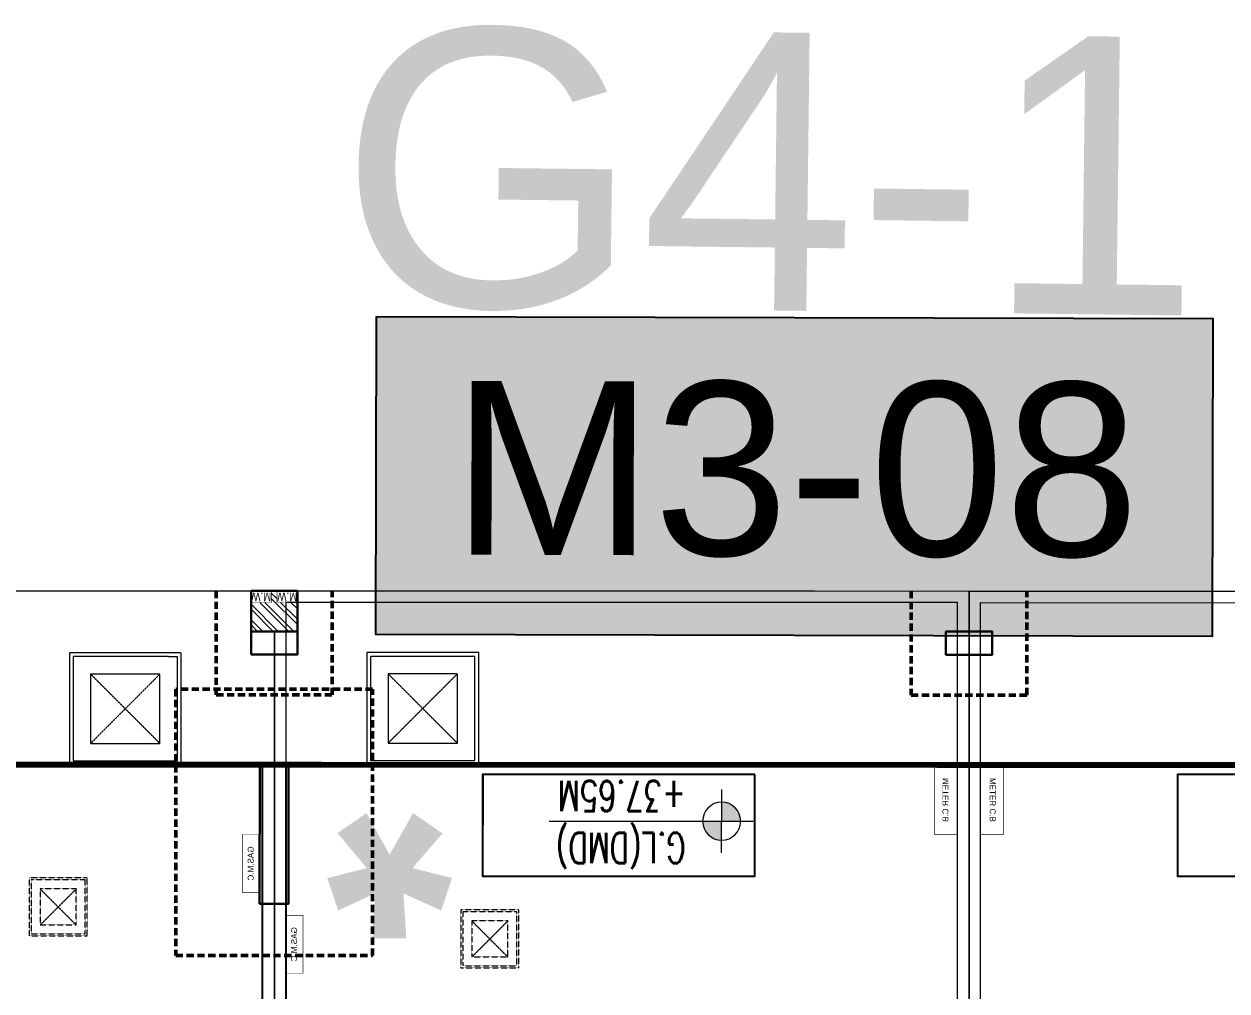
# Model space of a CAD drawing. Header units: centimetres. Extents: x -6122352 to 4157695, y -1694241 to 1947892.
# Drawn here: x 36450 to 46837, y -154207 to -145862 of the extents above; entities that cross this region are included whole.
import ezdxf
from ezdxf.enums import TextEntityAlignment as Align
from ezdxf.xclip import XClip

# ---------------------------------------------------------------- set-up
doc = ezdxf.new("R2010")
doc.units = ezdxf.units.CM
doc.header["$MEASUREMENT"] = 0
doc.header["$XCLIPFRAME"] = 2
for name, pattern in [('23585-XR-AR-END-SETTING OUT PLAN$0$HIDDEN', [0.375, 0.25, -0.125]), ('DASHED2', [0.375, 0.25, -0.125]), ('XR-AR-END-SETTING OUT PLAN$0$23261-XR-AR-SI-GF$0$HIDDEN', [0.375, 0.25, -0.125])]:
    doc.linetypes.add(name, pattern=pattern)
doc.layers.add('08-Compound Wall-4', color=7, linetype='Continuous', lineweight=25, true_color=0xff4405)
doc.layers.add('23585-XR-AR-DAMAC PLOT LIMITS$0$1-End units', color=7, linetype='Continuous', lineweight=5, true_color=0xf8991e)
for name, color, linetype in [('23585-XR-AR-BOUNDARY WALLS AND SETBACKS$0$setback', 7, 'XR-AR-END-SETTING OUT PLAN$0$23261-XR-AR-SI-GF$0$HIDDEN'), ('23585-XR-AR-END-ANNO-GF$0$XR-END-GROUND FLOOR PLAN$0$XR-MIDDLE-GROUND FLOOR PLAN$0$-LPG-CABINET', 6, 'Continuous'), ('23585-XR-AR-MID-ANNO-GF$0$945-4P-1-101-GROUND FLOOR PLAN$0$XR-MIDDLE-GROUND FLOOR PLAN$0$XR-MIDDLE-GROUND FLOOR PLAN$0$-LPG-CABINET', 6, 'Continuous'), ('@MI-MEP', 7, 'Continuous'), ('@MI-REF LAYER', 7, 'Continuous'), ('B_TH_2', 7, 'Continuous'), ('XR-AR-MID-SETTING OUT FOR MASTER$0$23585-XR-AR-MID-GROUND FLOOR$0$GS-HATCH-FLOOR TILE', 251, 'Continuous'), ('XREF1$0$S-LEVELS', 2, 'Continuous'), ('XREF1$0$S-TEXT-1', 3, 'Continuous'), ('XREF1$0$TYPICAL NEW PROFILE', 3, 'Continuous')]:
    doc.layers.add(name, color=color, linetype=linetype)
for name, color, linetype, lineweight in [('23585-XR-AR-DAMAC PLOT LIMITS$0$1-Mid units', 41, 'Continuous', 5), ('23585-XR-AR-END-ANNO-GF$0$XR-END-GROUND FLOOR PLAN$0$XR-MIDDLE-GROUND FLOOR PLAN$0$S-ANNO-TXT', 3, 'Continuous', 25), ('23585-XR-AR-END-SETTING OUT PLAN$0$A-FLOR-UNDR', 8, '23585-XR-AR-END-SETTING OUT PLAN$0$HIDDEN', 5), ('23585-XR-AR-MID-ANNO-GF$0$945-4P-1-101-GROUND FLOOR PLAN$0$XR-MIDDLE-GROUND FLOOR PLAN$0$XR-MIDDLE-GROUND FLOOR PLAN$0$-DR-RW', 6, 'Continuous', 5), ('23585-XR-AR-MID-ANNO-GF$0$945-4P-1-101-GROUND FLOOR PLAN$0$XR-MIDDLE-GROUND FLOOR PLAN$0$XR-MIDDLE-GROUND FLOOR PLAN$0$S-ANNO-TXT', 3, 'Continuous', 25), ('@ Foundations', 4, 'DASHED2', 50), ('A-ANNO-TEXT', 3, 'Continuous', 25), ('A-FLOR-XREF', 7, 'Continuous', 9), ('A-WALL', 7, 'Continuous', 30), ('A-WALL-PATT', 8, 'Continuous', 5), ('XR-AR-END-SETTING OUT PLAN$0$23585-XR-AR-END-GROUND FLOOR$0$S-COLS', 51, 'Continuous', 40), ('XR-AR-END-SETTING OUT PLAN$0$23585-XR-AR-END-GROUND FLOOR$0$S-COLS-PATT', 8, 'Continuous', 5), ('XR-AR-MID-SETTING OUT FOR MASTER$0$23585-XR-AR-MID-GROUND FLOOR$0$A-FLOR-PATT', 8, 'Continuous', 5), ('XR-AR-MID-SETTING OUT FOR MASTER$0$23585-XR-AR-MID-GROUND FLOOR$0$S-COLS', 51, 'Continuous', 40), ('XR-END-GROUND FLOOR PLAN$0$XR-END-GROUND FLOOR PLAN$0$A-FLOR-PATT_EXT', 8, 'Continuous', 5), ('XR-END-GROUND FLOOR PLAN$0$XR-MIDDLE TYPE 2-GROUND FLOOR PLAN$0$XR-MIDDLE-GROUND FLOOR PLAN$0$-DR-RW', 6, 'Continuous', 5), ('XR-END-GROUND FLOOR PLAN$0$XR-MIDDLE TYPE 2-GROUND FLOOR PLAN$0$XR-MIDDLE-GROUND FLOOR PLAN$0$S-ANNO-TXT', 3, 'Continuous', 25), ('XREF1$0$36-TAGLVL', 23, 'Continuous', 9)]:
    doc.layers.add(name, color=color, linetype=linetype, lineweight=lineweight)
doc.styles.add('23585-XR-AR-END-ANNO-GF$0$SDC-TEXT', font='arial.ttf')
doc.styles.add('23585-XR-AR-MALDIVE-3$0$Arial', font='arialbd.ttf')
doc.styles.add('23585-XR-AR-MID-ANNO-GF$0$SDC-TEXT', font='arial.ttf')
doc.styles.add('Arial', font='arialbd.ttf')
doc.styles.add('XR-END-GROUND FLOOR PLAN$0$XR-MIDDLE TYPE 2-GROUND FLOOR PLAN$0$XR-MIDDLE-GROUND FLOOR PLAN$0$Arial_1', font='arial.ttf', dxfattribs={"height": 0.002951})
doc.styles.add('XR-MASTER PLAN MYKONOS WITH COORDINATES$0$MASTER PLAN (NICE 1-2)$0$Standard', font='arial.ttf')
doc.styles.add('XREF1$0$DLT_TEXT', font='romans.shx', dxfattribs={"width": 0.7})

# ---------------------------------------------------------------- blocks, each defined once
blk = doc.blocks.new('23585-XR-AR-BOUNDARY WALLS AND SETBACKS')
at = {"layer": '23585-XR-AR-BOUNDARY WALLS AND SETBACKS$0$setback', "ltscale": 40, "const_width": 0.05}
blk.add_lwpolyline([(496542.317, 2768835.865), (496538.162, 2768831.331), (496534.109, 2768826.907), (496530.055, 2768822.484), (496525.899, 2768817.947), (496540.276, 2768804.773), (496544.432, 2768809.309), (496546.357, 2768811.41), (496548.486, 2768813.734), (496552.54, 2768818.157), (496556.694, 2768822.692)], close=True, dxfattribs=at)
blk = doc.blocks.new('A$C9d9485f6')
at = {"layer": 'A-ANNO-TEXT', "rotation": 312.4881850805905}
blk.add_blockref('23585-XR-AR-BOUNDARY WALLS AND SETBACKS', (-2377088.535, -1504219.252), dxfattribs=at)
blk = doc.blocks.new('23585-XR-AR-DAMAC PLOT LIMITS')
at = {"layer": '23585-XR-AR-DAMAC PLOT LIMITS$0$1-End units', "color": 251, "true_color": 0x636466}
blk.add_lwpolyline([(496546.644, 2768807.282), (496540.461, 2768800.535), (496522.766, 2768816.749), (496528.95, 2768823.497)], close=True, dxfattribs=at)
at = {"layer": '23585-XR-AR-DAMAC PLOT LIMITS$0$1-Mid units', "color": 251, "true_color": 0x636466}
for points in [[(496554.752, 2768816.131), (496550.698, 2768811.707), (496533.003, 2768827.921), (496537.056, 2768832.344)], [(496550.698, 2768811.707), (496548.569, 2768809.383), (496546.644, 2768807.282), (496528.95, 2768823.497), (496533.003, 2768827.921)]]:
    blk.add_lwpolyline(points, close=True, dxfattribs=at)
blk = doc.blocks.new('A$Cf093b529')
at = {"layer": 'A-ANNO-TEXT'}
blk.add_blockref('23585-XR-AR-DAMAC PLOT LIMITS', (-495391.99, -2768603.442), dxfattribs=at)
blk = doc.blocks.new('A$C0a111004')
at = {"color": 1, "true_color": 0xeb0000, "const_width": 0.008}
blk.add_lwpolyline([(18.302, 0), (21.152, 0), (30.303, 0), (30.303, -24), (21.15, -24), (15.15, -24), (9.15, -24), (0, -24), (0, 0), (9.15, 0), (15.15, 0)], close=True, dxfattribs=at)
blk = doc.blocks.new('XR-AR-END-SETTING OUT PLAN$0$23585-XR-AR-END-GROUND FLOOR$0$A$C75a8815d')
at = {"layer": 'XR-AR-END-SETTING OUT PLAN$0$23585-XR-AR-END-GROUND FLOOR$0$S-COLS', "color": 252, "lineweight": 30}
for points in [[(6025, -4000), (6025, -2800), (6275, -2800), (6275, -4000)], [(5950, -4950), (6350, -4950), (6350, -5150), (5950, -5150)]]:
    blk.add_lwpolyline(points, close=True, dxfattribs=at)
blk = doc.blocks.new('23585-XR-AR-END-SETTING OUT PLAN$0$MH-800')
at = {"ltscale": 5}
for p, q in [((-294, -651), (306, -51)), ((-294, -51), (306, -651))]:
    blk.add_line(p, q, dxfattribs=at)
for points in [[(-477, 132), (-477, -833), (488, -833), (488, 132)], [(-444, 99), (-444, -801), (456, -801), (456, 99)], [(-294, -51), (-294, -651), (306, -651), (306, -51)]]:
    blk.add_lwpolyline(points, close=True, dxfattribs=at)
blk = doc.blocks.new('A$Cb2291f53')
blk.add_wipeout([(-200, 0), (200, 0), (200, 350), (-200, 350)])
at = {"layer": 'A-WALL-PATT'}
h = blk.add_hatch(dxfattribs=at)
h.set_pattern_fill('ANSI32', color=252, scale=10)
h.set_pattern_definition([(45, (-9150, -4e-08), (-67.3519, 67.3519), []), (45, (-9105.1, -4e-08), (-67.3519, 67.3519), [])])
h.paths.add_polyline_path([(-200, 350), (-200, 100), (-25, 100), (-25, 0), (25, 0), (25, 100), (200, 100), (200, 350)])
at = {"layer": 'A-WALL'}
blk.add_lwpolyline([(-200, 0), (200, 0), (200, 350), (-200, 350)], close=True, dxfattribs=at)
at = {"layer": 'XR-END-GROUND FLOOR PLAN$0$XR-END-GROUND FLOOR PLAN$0$A-FLOR-PATT_EXT'}
blk.add_line((100, 0), (-100, 0), dxfattribs=at)
at = {"layer": 'XR-END-GROUND FLOOR PLAN$0$XR-MIDDLE TYPE 2-GROUND FLOOR PLAN$0$XR-MIDDLE-GROUND FLOOR PLAN$0$-DR-RW', "ltscale": 100, "const_width": 5}
for points in [[(-200, 0), (-200, 100), (-25, 100), (-25, 0)], [(25, 0), (25, 100), (200, 100), (200, 0)]]:
    blk.add_lwpolyline(points, close=True, dxfattribs=at)
at = {"layer": 'XR-END-GROUND FLOOR PLAN$0$XR-MIDDLE TYPE 2-GROUND FLOOR PLAN$0$XR-MIDDLE-GROUND FLOOR PLAN$0$S-ANNO-TXT', "style": 'XR-END-GROUND FLOOR PLAN$0$XR-MIDDLE TYPE 2-GROUND FLOOR PLAN$0$XR-MIDDLE-GROUND FLOOR PLAN$0$Arial_1', "width": 0.8}
for p in [(-112, 52), (113, 52)]:
    blk.add_text('W.M', height=75, dxfattribs=at).set_placement(p, align=Align.MIDDLE)
blk = doc.blocks.new('XR-AR-END-SETTING OUT PLAN')
at = {"layer": '08-Compound Wall-4', "ltscale": 100}
blk.add_lwpolyline([(9050, 5500), (9050, 1500), (9250, 1500), (9250, 5500)], dxfattribs=at)
at = {"layer": '23585-XR-AR-END-ANNO-GF$0$XR-END-GROUND FLOOR PLAN$0$XR-MIDDLE-GROUND FLOOR PLAN$0$-LPG-CABINET', "ltscale": 100, "const_width": 5}
blk.add_lwpolyline([(9025, 2603), (9025, 2103), (8875, 2103), (8875, 2603)], close=True, dxfattribs=at)
at = {"layer": '23585-XR-AR-END-SETTING OUT PLAN$0$A-FLOR-UNDR', "color": 8, "ltscale": 100, "xscale": -0.5182770836547854, "yscale": 0.5182770836547854, "zscale": 0.5182770836547854, "rotation": 270.0000009865863}
blk.add_blockref('23585-XR-AR-END-SETTING OUT PLAN$0$MH-800', (7467, 2725, 0), dxfattribs=at)
at = {"layer": '23585-XR-AR-END-SETTING OUT PLAN$0$A-FLOR-UNDR', "color": 8, "ltscale": 100, "xscale": -1, "rotation": 270.0000009865863}
blk.add_blockref('23585-XR-AR-END-SETTING OUT PLAN$0$MH-800', (8215, 1012), dxfattribs=at)
at = {"layer": 'XR-AR-END-SETTING OUT PLAN$0$23585-XR-AR-END-GROUND FLOOR$0$S-COLS-PATT', "color": 8}
blk.add_blockref('XR-AR-END-SETTING OUT PLAN$0$23585-XR-AR-END-GROUND FLOOR$0$A$C75a8815d', (3000, 5500), dxfattribs=at)
at = {"layer": '23585-XR-AR-END-ANNO-GF$0$XR-END-GROUND FLOOR PLAN$0$XR-MIDDLE-GROUND FLOOR PLAN$0$S-ANNO-TXT', "style": '23585-XR-AR-END-ANNO-GF$0$SDC-TEXT'}
blk.add_text('GAS.M.C', height=50, rotation=90, dxfattribs=at).set_placement((8947, 2353), align=Align.MIDDLE)
at = {"layer": 'A-FLOR-XREF'}
blk.add_blockref('A$Cb2291f53', (9150, 0), dxfattribs=at)
blk = doc.blocks.new('END UNIT')
at = {"xscale": 0.001, "yscale": 0.001, "zscale": 0.001}
blk.add_blockref('XR-AR-END-SETTING OUT PLAN', (-9.15, 0), dxfattribs=at)
blk = doc.blocks.new('XR-AR-MID-SETTING OUT FOR MASTER$0$23585-XR-AR-MID-GROUND FLOOR$0$945-4P-1-101-GROUND FLOOR PLAN$0$XR-MIDDLE-CAR PARK HATCH')
at = {"layer": 'XR-AR-MID-SETTING OUT FOR MASTER$0$23585-XR-AR-MID-GROUND FLOOR$0$A-FLOR-PATT'}
blk.add_lwpolyline([(9250, 100), (9250, 5500), (15050, 5503), (15050, 100)], close=True, dxfattribs=at)
blk = doc.blocks.new('XR-AR-MID-SETTING OUT FOR MASTER$0$23585-XR-AR-MID-GROUND FLOOR$0$A$C08698786')
at = {"layer": 'XR-AR-MID-SETTING OUT FOR MASTER$0$23585-XR-AR-MID-GROUND FLOOR$0$S-COLS', "color": 252, "lineweight": 30}
for points in [[(-200, 550), (200, 550), (200, 350), (-200, 350)], [(5800, 550), (6200, 550), (6200, 350), (5800, 350)]]:
    blk.add_lwpolyline(points, close=True, dxfattribs=at)
blk = doc.blocks.new('XR-AR-MID-SETTING OUT FOR MASTER')
at = {"layer": '23585-XR-AR-MID-ANNO-GF$0$945-4P-1-101-GROUND FLOOR PLAN$0$XR-MIDDLE-GROUND FLOOR PLAN$0$XR-MIDDLE-GROUND FLOOR PLAN$0$-DR-RW', "ltscale": 100, "const_width": 5}
blk.add_lwpolyline([(5900, 1500), (5700, 1500), (5700, 2100), (5900, 2100)], close=True, dxfattribs=at)
at = {"layer": '23585-XR-AR-MID-ANNO-GF$0$945-4P-1-101-GROUND FLOOR PLAN$0$XR-MIDDLE-GROUND FLOOR PLAN$0$XR-MIDDLE-GROUND FLOOR PLAN$0$-LPG-CABINET', "ltscale": 100, "const_width": 5}
blk.add_lwpolyline([(250, 3300), (250, 2800), (100, 2800), (100, 3300)], close=True, dxfattribs=at)
at = {"layer": '08-Compound Wall-4', "ltscale": 100}
blk.add_blockref('XR-AR-MID-SETTING OUT FOR MASTER$0$23585-XR-AR-MID-GROUND FLOOR$0$945-4P-1-101-GROUND FLOOR PLAN$0$XR-MIDDLE-CAR PARK HATCH', (-9150, 0), dxfattribs=at)
at = {"layer": '23585-XR-AR-END-SETTING OUT PLAN$0$A-FLOR-UNDR', "color": 8, "ltscale": 100, "xscale": -0.5182770836547854, "yscale": 0.5182770836547854, "zscale": 0.5182770836547854, "rotation": 270.0000009865863}
blk.add_blockref('23585-XR-AR-END-SETTING OUT PLAN$0$MH-800', (2045, 3001, 0), dxfattribs=at)
at = {"layer": '23585-XR-AR-END-SETTING OUT PLAN$0$A-FLOR-UNDR', "color": 8, "ltscale": 100, "xscale": -1, "rotation": 270.0000009865863}
blk.add_blockref('23585-XR-AR-END-SETTING OUT PLAN$0$MH-800', (1634, 1009), dxfattribs=at)
at = {"layer": 'XR-AR-MID-SETTING OUT FOR MASTER$0$23585-XR-AR-MID-GROUND FLOOR$0$GS-HATCH-FLOOR TILE', "color": 8}
blk.add_blockref('XR-AR-MID-SETTING OUT FOR MASTER$0$23585-XR-AR-MID-GROUND FLOOR$0$A$C08698786', (0, 0), dxfattribs=at)
at = {"layer": '23585-XR-AR-MID-ANNO-GF$0$945-4P-1-101-GROUND FLOOR PLAN$0$XR-MIDDLE-GROUND FLOOR PLAN$0$XR-MIDDLE-GROUND FLOOR PLAN$0$S-ANNO-TXT', "color": 3, "style": '23585-XR-AR-MID-ANNO-GF$0$SDC-TEXT'}
for s, p in [('GAS.M.C', (172, 3050)), ('METER C.B', (5796, 1803))]:
    blk.add_text(s, height=50, rotation=90, dxfattribs=at).set_placement(p, align=Align.MIDDLE)
blk = doc.blocks.new('MID UNIT')
at = {"xscale": 0.001, "yscale": 0.001, "zscale": 0.001}
blk.add_blockref('XR-AR-MID-SETTING OUT FOR MASTER', (0, 0), dxfattribs=at)
blk = doc.blocks.new('TH_2')
at = {"xscale": -1}
blk.add_blockref('END UNIT', (495820.305, 2769096.617), dxfattribs=at)
blk.add_blockref('MID UNIT', (495808.305, 2769096.617))
blk.add_blockref('MID UNIT', (495820.305, 2769096.617), dxfattribs=at)
at = {"insert": (495819.305, 2769099.617), "char_height": 2, "attachment_point": 2, "style": 'Arial'}
blk.add_mtext('\\pxqc;*', dxfattribs=at)
blk = doc.blocks.new('23585-XR-AR-MALDIVE-3$0$TH_2')
at = {"layer": 'B_TH_2', "xscale": 1.000029656231738, "yscale": 1.000029656231738, "zscale": 1.000029656231738}
blk.add_blockref('TH_2', (-14.703, -82.121), dxfattribs=at)
at = {"layer": '@ Foundations', "linetype": 'DASHED2', "ltscale": 0.25, "elevation": 0}
for points in [[(495819.456, 2769097.465), (495821.156, 2769097.465), (495821.156, 2769099.765), (495819.456, 2769099.765)], [(495814.807, 2769097.515), (495813.806, 2769097.515), (495813.806, 2769096.615), (495814.807, 2769096.615)], [(495820.807, 2769097.515), (495819.806, 2769097.515), (495819.806, 2769096.615), (495820.807, 2769096.615)]]:
    blk.add_lwpolyline(points, close=True, dxfattribs=at)
blk = doc.blocks.new('XREF1$0$LVL  ATTR')
at = {"color": 7}
blk.add_wipeout([(-0.3373, 0.3835), (1.8973, 0.3835), (1.8973, -0.4505), (-0.3373, -0.4505)], dxfattribs=at)
at = {"layer": 'XREF1$0$36-TAGLVL', "extrusion": (-4.88814e-07, 1.40652e-17, 1)}
h = blk.add_hatch(color=252, dxfattribs=at)
h.paths.add_polyline_path([(-0.0654, 0.1563, 0.414214), (-0.2216, 0), (-0.0654, 0)])
h.paths.add_polyline_path([(0.0909, 0), (-0.0654, 0), (-0.0654, -0.1562, 0.414214)])
for p, q in [((-0.0654, -0.2604), (-0.0654, 0.2604)), ((1.3511, 0, 0), (-0.3253, 0, 0))]:
    blk.add_line(p, q, dxfattribs=at)
blk.add_circle((-0.0654, 0, 0), 0.1562, dxfattribs=at)
at = {"layer": 'XREF1$0$S-LEVELS', "color": 1}
blk.add_lwpolyline([(-0.3373, 0.3835), (1.8973, 0.3835), (1.8973, -0.4505), (-0.3373, -0.4505)], close=True, dxfattribs=at)
at = {"layer": 'XREF1$0$TYPICAL NEW PROFILE', "color": 3, "style": 'XREF1$0$DLT_TEXT', "width": 0.7}
for tag, p in [('+0.00M', (0.2413, 0.0671, -0.0001)), ('S.S.L', (0.2413, -0.3453, -0.0001))]:
    blk.add_attdef(tag, p, '', height=0.25, dxfattribs=at)
blk = doc.blocks.new('A$C19569f2f')
at = {"layer": 'XREF1$0$S-TEXT-1', "color": 7}
ref = blk.add_blockref('XREF1$0$LVL  ATTR', (-23.902, 6.499, 0), dxfattribs=dict(at, xscale=-1.051480567989675, yscale=1.051480567989675, zscale=1.051480567989675, rotation=47.50187268988028))
ref.add_attrib('S.S.L', 'G.L(DMD)', (-23.992, 6.252), dxfattribs={"layer": 'XREF1$0$TYPICAL NEW PROFILE', "color": 3, "height": 0.2629, "rotation": 227.5019, "style": 'XREF1$0$DLT_TEXT', "width": 0.7})
ref.add_attrib('+0.00M', '+37.64M', (-24.322, 6.557), dxfattribs={"layer": 'XREF1$0$TYPICAL NEW PROFILE', "color": 3, "height": 0.2629, "rotation": 227.5019, "style": 'XREF1$0$DLT_TEXT', "width": 0.7})
ref = blk.add_blockref('XREF1$0$LVL  ATTR', (-27.955, 2.075, 0), dxfattribs=dict(at, xscale=-1.051480567989675, yscale=1.051480567989675, zscale=1.051480567989675, rotation=47.50187268988028))
ref.add_attrib('S.S.L', 'G.L(DMD)', (-28.046, 1.828), dxfattribs={"layer": 'XREF1$0$TYPICAL NEW PROFILE', "color": 3, "height": 0.2629, "rotation": 227.5019, "style": 'XREF1$0$DLT_TEXT', "width": 0.7})
ref.add_attrib('+0.00M', '+37.65M', (-28.375, 2.133), dxfattribs={"layer": 'XREF1$0$TYPICAL NEW PROFILE', "color": 3, "height": 0.2629, "rotation": 227.5019, "style": 'XREF1$0$DLT_TEXT', "width": 0.7})
blk = doc.blocks.new('A$Cd3abcad4')
at = {"color": 1, "true_color": 0xeb0000, "const_width": 0.008}
blk.add_lwpolyline([(18.302, 0), (21.152, 0), (30.303, 0), (30.303, -24), (21.15, -24), (15.15, -24), (9.15, -24), (0, -24), (0, 0), (9.15, 0), (15.15, 0)], close=True, dxfattribs=at)

msp = doc.modelspace()

# ---------------------------------------------------------------- block references
at = {"layer": '@MI-MEP', "color": 10, "xscale": 1000, "yscale": 1000, "zscale": 1000, "rotation": 179.9901263953543}
msp.add_blockref('A$C0a111004', (59756.31336, -174758.47773), dxfattribs=at)
at = {"layer": '@MI-REF LAYER', "xscale": 1000, "yscale": 1000, "zscale": 1000}
msp.add_blockref('A$C9d9485f6', (-23958.95046, 48155.57226), dxfattribs=at)
at = {"layer": '@MI-REF LAYER', "xscale": 1000, "yscale": 1000, "zscale": 1000, "rotation": 312.4882903633292}
msp.add_blockref('A$Cf093b529', (-891608.73293, 539022.72011), dxfattribs=at)

# ---------------------------------------------------------------- texts
at = {"layer": 'Defpoints', "insert": (42895.45128, -147150.46792), "char_height": 2400, "attachment_point": 5, "rotation": 359.301810279, "style": '23585-XR-AR-MALDIVE-3$0$Arial'}
msp.add_mtext('\\A1;{\\fArial|b0|i0|c0|p34;G4-1}', dxfattribs=at)

# ---------------------------------------------------------------- next in the draw order: block references
at = {"layer": '@MI-REF LAYER'}
ref = msp.add_blockref('23585-XR-AR-MALDIVE-3$0$TH_2', (496336378.43808, 2768860328.19691), dxfattribs=dict(at, xscale=1000, yscale=1000, zscale=1000, rotation=179.9901205999888))
XClip(ref).set_block_clipping_path([(495799.2550297892, 2769096.6153797582), (495799.255405813, 2769120.5163296042), (495808.3004683387, 2769120.5587037131), (495814.2939508669, 2769120.5576514951), (495817.4459820543, 2769120.5176626369), (495820.3071577782, 2769120.4176348741), (495829.2579656807, 2769120.4174829312), (495829.2578130416, 2769096.6176070911)])

# ---------------------------------------------------------------- next in the draw order: hatches: boundary and pattern name
at = {"layer": '@MI-REF LAYER', "true_color": 0xf4ee51}
h = msp.add_hatch(color=41, dxfattribs=at)
h.dxf.hatch_style = 1
h.paths.add_polyline_path([(39492.64836, -148384.80413), (46715.14296, -148402.02717), (46708.59578, -151147.59254), (39486.10118, -151130.36949)])

# ---------------------------------------------------------------- next in the draw order: linework, layer by layer
at = {"layer": '@MI-REF LAYER', "color": 41, "true_color": 0xf4ee51}
msp.add_lwpolyline([(39492.64836, -148384.80413), (46715.14296, -148402.02717), (46708.59578, -151147.59254), (39486.10118, -151130.36949)], close=True, dxfattribs=at)

# ---------------------------------------------------------------- next in the draw order: block references
at = {"layer": '@MI-REF LAYER', "color": 7}
ref = msp.add_blockref('XREF1$0$LVL  ATTR', (42404.04085, -152742.96621, 0.15112), dxfattribs=dict(at, xscale=-1051.480567989675, yscale=1051.480567989676, zscale=1051.480567989675, rotation=359.9901630524215))
ref.add_attrib('S.S.L', 'G.L(DMD)', (42160.97732, -152843.09611), dxfattribs={"layer": 'XREF1$0$TYPICAL NEW PROFILE', "color": 3, "height": 262.870142, "rotation": 179.990166346, "style": 'XREF1$0$DLT_TEXT', "width": 0.7})
ref.add_attrib('+0.00M', '+37.65M', (42163.27997, -152393.7615), dxfattribs={"layer": 'XREF1$0$TYPICAL NEW PROFILE', "color": 3, "height": 262.870142, "rotation": 179.990166346, "style": 'XREF1$0$DLT_TEXT', "width": 0.7})
ref = msp.add_blockref('XREF1$0$LVL  ATTR', (48404.20351, -152743.76475, 0.15112), dxfattribs=dict(at, xscale=-1051.480567989675, yscale=1051.480567989676, zscale=1051.480567989675, rotation=359.9901630524215))
ref.add_attrib('S.S.L', 'G.L(DMD)', (48161.13998, -152843.89465), dxfattribs={"layer": 'XREF1$0$TYPICAL NEW PROFILE', "color": 3, "height": 262.870142, "rotation": 179.990166346, "style": 'XREF1$0$DLT_TEXT', "width": 0.7})
ref.add_attrib('+0.00M', '+37.64M', (48163.44263, -152394.56005), dxfattribs={"layer": 'XREF1$0$TYPICAL NEW PROFILE', "color": 3, "height": 262.870142, "rotation": 179.990166346, "style": 'XREF1$0$DLT_TEXT', "width": 0.7})

# ---------------------------------------------------------------- next in the draw order: block references
at = {"layer": '@MI-REF LAYER', "color": 10, "xscale": 1000, "yscale": 1000, "zscale": 1000, "rotation": 312.4876811369317}
msp.add_blockref('A$C19569f2f', (59756.3449, -174758.47773), dxfattribs=at)

# ---------------------------------------------------------------- next in the draw order: block references
at = {"layer": '@MI-REF LAYER', "color": 10, "xscale": 1000, "yscale": 1000, "zscale": 1000, "rotation": 179.9893265042863}
msp.add_blockref('A$Cd3abcad4', (59756.31341, -174758.07874), dxfattribs=at)

# ---------------------------------------------------------------- next in the draw order: texts
at = {"layer": '@MI-REF LAYER', "color": 5, "style": 'XR-MASTER PLAN MYKONOS WITH COORDINATES$0$MASTER PLAN (NICE 1-2)$0$Standard'}
msp.add_text('M3-08', height=1500, rotation=359.863370514, dxfattribs=at).set_placement((40139.58893, -150442.32479))

doc.saveas('drawing.dxf')
